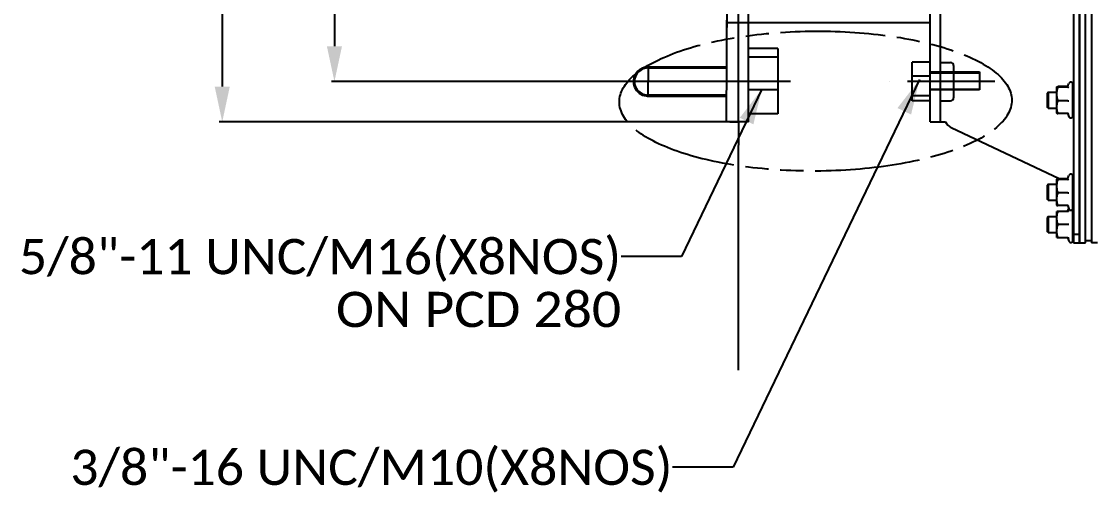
# Model space of a CAD drawing. Header units: millimetres. Extents: x 242 to 4341, y -255 to 3233.
# Drawn here: x 1122 to 1654, y 556 to 790 of the extents above; entities that cross this region are included whole.
import ezdxf
from ezdxf.enums import TextEntityAlignment as Align

# ---------------------------------------------------------------- set-up
doc = ezdxf.new("R2010")
doc.units = ezdxf.units.MM
doc.header["$LTSCALE"] = 115.5
doc.header["$PDMODE"] = 3
doc.header["$PDSIZE"] = 8
doc.linetypes.add('CENTER', pattern=[0.6, 0.375, -0.075, 0.075, -0.075])
doc.linetypes.add('PHANTOM', pattern=[0.8, 0.45, -0.05, 0.1, -0.05, 0.1, -0.05])
doc.layers.get('0').update_dxf_attribs({"linetype": 'CONTINUOUS'})
doc.layers.get('Defpoints').update_dxf_attribs({"linetype": 'CONTINUOUS'})
doc.layers.add('02___PRT_ALL_AXES', color=7, linetype='CONTINUOUS')
doc.layers.add('DEFAULT_3', color=7, linetype='PHANTOM')
doc.styles.get("Standard").update_dxf_attribs({"font": 'calibri.ttf'})
doc.dimstyles.new('DIMSTYLE_1', dxfattribs={"dimtxt": 17.5, "dimasz": 17.5, "dimexe": 1.5, "dimexo": 1, "dimgap": 0.875, "dimtad": 1, "dimdec": 0, "dimdsep": 46, "dimtxsty": 'Standard', "dimblk": '_FILLED', "dimblk1": '_FILLED', "dimblk2": '_FILLED', "dimcen": 0.09, "dimazin": 2, "dimtp": 0.01, "dimtm": 0.01, "dimtfac": 1, "dimtdec": 0, "dimtofl": 0, "dimtmove": 0, "dimatfit": 3, "dimldrblk": '_FILLED', "dimfxl": 1, "dimtolj": 1, "dimarcsym": 0})
doc.dimstyles.new('DIMSTYLE_2', dxfattribs={"dimtxt": 17.5, "dimasz": 17.5, "dimexe": 1.5, "dimexo": 1, "dimgap": 0.875, "dimtad": 1, "dimdsep": 46, "dimtxsty": 'Standard', "dimblk": '_FILLED', "dimblk1": '_FILLED', "dimblk2": '_FILLED', "dimcen": 0.09, "dimazin": 2, "dimtp": 0.01, "dimtm": 0.01, "dimtfac": 1, "dimtofl": 0, "dimtmove": 0, "dimatfit": 3, "dimldrblk": '_FILLED', "dimfxl": 1, "dimtolj": 1, "dimarcsym": 0})
doc.dimstyles.get("Standard").update_dxf_attribs({"dimtxt": 17.5, "dimasz": 17.5, "dimexe": 1.5, "dimexo": 1, "dimtad": 1, "dimdsep": 46, "dimtxsty": 'Standard', "dimblk": '_FILLED', "dimblk1": '_FILLED', "dimblk2": '_FILLED', "dimcen": 0.09, "dimazin": 2, "dimtol": 1, "dimtp": 0.01, "dimtm": 0.01, "dimtfac": 1, "dimtofl": 0, "dimtmove": 0, "dimatfit": 3, "dimldrblk": '_FILLED', "dimfxl": 1, "dimtolj": 1, "dimarcsym": 0})

# ---------------------------------------------------------------- blocks, each defined once
blk = doc.blocks.new('_FILLED')
at = {"color": 0, "linetype": 'ByBlock'}
blk.add_solid([(0, 0), (-1, 0.214), (-1, -0.214)], dxfattribs=at)
blk = doc.blocks.new('*D440')
at = {"color": 0, "linetype": 'Continuous', "lineweight": -2}
for p, q in [((1472.18, 1060.05), (1219.68, 1060.05)), ((1221.18, 1042.55), (1221.18, 757.55)), ((1472.18, 740.05), (1219.68, 740.05))]:
    blk.add_line(p, q, dxfattribs=at)
at = {"layer": 'Defpoints', "color": 0}
for p in [(1473.18, 1060.05), (1221.18, 740.05), (1473.18, 740.05)]:
    blk.add_point(p, dxfattribs=at)
at = {"color": 0, "linetype": 'ByBlock', "lineweight": -2, "xscale": 17.5, "yscale": 17.5, "zscale": 17.5}
for p, rotation in [((1221.18, 1060.05), 90), ((1221.18, 740.05), 270)]:
    blk.add_blockref('_FILLED', p, dxfattribs=dict(at, rotation=rotation))
at = {"color": 0, "insert": (1196.97, 911.71), "char_height": 17.5, "attachment_point": 2, "rotation": 90, "line_spacing_factor": 0.9}
blk.add_mtext('\\A1;%%c320', dxfattribs=at)
blk = doc.blocks.new('*D442')
at = {"color": 0, "linetype": 'Continuous', "lineweight": -2}
for p, q in [((1506.58, 1040.05), (1275.31, 1040.05)), ((1276.81, 1022.55), (1276.81, 777.55)), ((1503, 760.05), (1275.31, 760.05))]:
    blk.add_line(p, q, dxfattribs=at)
at = {"layer": 'Defpoints', "color": 0}
for p in [(1507.58, 1040.05), (1276.81, 760.05), (1504, 760.05)]:
    blk.add_point(p, dxfattribs=at)
at = {"color": 0, "linetype": 'ByBlock', "lineweight": -2, "xscale": 17.5, "yscale": 17.5, "zscale": 17.5}
for p, rotation in [((1276.81, 1040.05), 90), ((1276.81, 760.05), 270)]:
    blk.add_blockref('_FILLED', p, dxfattribs=dict(at, rotation=rotation))
at = {"color": 0, "insert": (1252.6, 922.37), "char_height": 17.5, "attachment_point": 2, "rotation": 90, "line_spacing_factor": 0.9}
blk.add_mtext('\\A1;%%c280', dxfattribs=at)

msp = doc.modelspace()

# ---------------------------------------------------------------- linework, layer by layer
at = {"color": 0, "linetype": 'Continuous'}
for p, q in [((1643.185, 1120.046), (1643.185, 680.046)), ((1646.185, 1120.046), (1646.185, 680.046)), ((1471.142, 740.046), (1472.931, 1060.046)), ((1571.476, 789.224), (1471.142, 789.224)), ((1471.369, 780.546), (1471.424, 790.546)), ((1496.585, 776.398), (1482.185, 776.398)), ((1496.585, 772.065), (1482.185, 772.065)), ((1496.585, 776.398), (1496.585, 744.053)), ((1432.3, 767.218), (1432.279, 752.288)), ((1471.362, 767.218), (1432.3, 767.218)), ((1432.3, 766.781), (1471.362, 766.781)), ((1563.185, 750.387), (1563.185, 769.706)), ((1572.185, 769.706), (1563.185, 769.706)), ((1577.185, 769.468), (1582.313, 769.468)), ((1583.813, 767.968), (1583.813, 751.961)), ((1572.185, 762.635), (1563.185, 762.635)), ((1572.185, 764.876), (1596.588, 764.876)), ((1572.192, 764.425), (1596.595, 764.425)), ((1596.588, 764.876), (1596.567, 755.861)), ((1496.585, 755.892), (1482.185, 755.892)), ((1572.152, 756.19), (1596.555, 756.19)), ((1596.567, 755.861), (1572.164, 755.861)), ((1634.985, 757.341), (1634.988, 757.353)), ((1634.985, 744.347), (1634.985, 757.341)), ((1640.378, 757.5), (1635.565, 757.5)), ((1640.378, 757.182), (1635.565, 757.182)), ((1640.507, 757.682), (1641.021, 759.093)), ((1640.507, 757.682), (1640.507, 757.681)), ((1643.066, 758.747), (1642.985, 758.747)), ((1642.985, 742.949), (1642.985, 758.747)), ((1642.985, 758.642), (1643.185, 758.642)), ((1642.985, 757.865), (1643.185, 757.865)), ((1642.985, 756.401), (1643.185, 756.401)), ((1432.265, 752.807), (1471.362, 752.807)), ((1471.362, 753.312), (1432.281, 753.312)), ((1572.185, 752.975), (1563.185, 752.975)), ((1572.185, 750.387), (1563.185, 750.387)), ((1577.185, 750.461), (1582.313, 750.461)), ((1630.685, 754.847), (1630.185, 754.347)), ((1630.185, 754.347), (1630.185, 747.347)), ((1630.685, 754.847), (1630.685, 746.847)), ((1630.685, 754.847), (1634.985, 754.847)), ((1640.378, 750.529), (1635.565, 750.529)), ((1642.985, 754.393), (1643.185, 754.393)), ((1642.985, 752.038), (1643.185, 752.038)), ((1630.685, 746.847), (1630.185, 747.347)), ((1630.685, 746.847), (1634.985, 746.847)), ((1642.985, 749.566), (1643.185, 749.566)), ((1642.985, 747.22), (1643.185, 747.22)), ((1642.985, 745.229), (1643.185, 745.229)), ((1477.185, 740.046), (1471.142, 740.046)), ((1472.931, 739.979), (1477.185, 740.046)), ((1477.186, 740), (1476.966, 716.762)), ((1496.585, 744.053), (1482.185, 744.053)), ((1634.985, 744.347), (1634.988, 744.341)), ((1640.378, 744.194), (1635.565, 744.194)), ((1640.448, 744.123), (1640.383, 744.193)), ((1640.507, 744.012), (1640.448, 744.123)), ((1640.507, 744.012), (1640.507, 744.012)), ((1640.507, 744.011), (1641.021, 742.6)), ((1642.985, 743.787), (1643.185, 743.787)), ((1642.985, 743.037), (1643.185, 743.037)), ((1642.985, 742.949), (1643.067, 742.947)), ((1476.966, 716.762), (1476.966, 616.762)), ((1640.507, 711.944), (1641.021, 713.354)), ((1643.053, 713.008), (1642.985, 713.008)), ((1642.985, 697.209), (1642.985, 713.008)), ((1630.685, 709.108), (1630.185, 708.608)), ((1630.185, 708.608), (1630.185, 701.608)), ((1630.685, 709.108), (1634.985, 709.108)), ((1630.685, 709.108), (1630.685, 701.108)), ((1634.985, 711.601), (1634.989, 711.615)), ((1634.985, 698.608), (1634.985, 711.601)), ((1640.378, 711.776), (1635.565, 711.776)), ((1640.378, 711.426), (1635.565, 711.426)), ((1640.508, 711.944), (1640.507, 711.943)), ((1642.985, 712.898), (1643.185, 712.898)), ((1642.985, 712.11), (1643.185, 712.11)), ((1642.985, 710.637), (1643.185, 710.637)), ((1642.985, 708.623), (1643.185, 708.623)), ((1640.378, 704.758), (1635.565, 704.758)), ((1642.985, 706.265), (1643.185, 706.265)), ((1642.985, 703.793), (1643.185, 703.793)), ((1630.685, 701.108), (1630.185, 701.608)), ((1630.685, 701.108), (1634.985, 701.108)), ((1634.985, 698.608), (1634.989, 698.601)), ((1640.378, 698.44), (1635.565, 698.44)), ((1640.505, 698.279), (1641.021, 696.861)), ((1640.505, 695.875), (1640.942, 697.077)), ((1640.508, 698.271), (1640.507, 698.272)), ((1642.985, 701.451), (1643.185, 701.451)), ((1642.985, 699.466), (1643.185, 699.466)), ((1642.985, 698.033), (1643.185, 698.033)), ((1642.985, 697.293), (1643.185, 697.293)), ((1642.985, 697.209), (1643.053, 697.208)), ((1630.685, 693.046), (1630.185, 692.546)), ((1630.185, 692.546), (1630.185, 685.546)), ((1630.685, 693.046), (1634.985, 693.046)), ((1630.685, 693.046), (1630.685, 685.046)), ((1635.565, 695.545), (1634.985, 695.546)), ((1634.985, 682.546), (1634.985, 695.546)), ((1640.045, 695.548), (1635.565, 695.548)), ((1640.378, 695.545), (1635.565, 695.545)), ((1643.156, 696.946), (1642.985, 696.946)), ((1642.985, 681.146), (1642.985, 696.946)), ((1642.985, 696.889), (1643.185, 696.889)), ((1642.985, 696.211), (1643.185, 696.211)), ((1642.985, 694.831), (1643.185, 694.831)), ((1642.985, 692.886), (1643.185, 692.886)), ((1640.378, 689.044), (1635.565, 689.044)), ((1642.985, 690.564), (1643.185, 690.564)), ((1642.985, 688.094), (1643.185, 688.094)), ((1630.685, 685.046), (1630.185, 685.546)), ((1630.685, 685.046), (1634.985, 685.046)), ((1634.985, 682.546), (1635.565, 682.545)), ((1635.565, 682.545), (1640.379, 682.545)), ((1640.505, 682.217), (1641.021, 680.8)), ((1642.985, 685.717), (1643.185, 685.717)), ((1642.985, 683.666), (1643.185, 683.666)), ((1642.985, 682.142), (1643.185, 682.142)), ((1642.985, 681.294), (1643.185, 681.294)), ((1642.985, 681.163), (1642.987, 681.163)), ((1643.156, 681.146), (1642.985, 681.146)), ((1643.185, 684.274), (1646.185, 684.274))]:
    msp.add_line(p, q, dxfattribs=at)
for points in [[(1640.334, 757.465), (1640.331, 757.464), (1640.342, 757.47), (1640.381, 757.498)], [(1640.381, 757.498), (1640.448, 757.571), (1640.507, 757.681)], [(1640.358, 711.744), (1640.351, 711.741), (1640.352, 711.742), (1640.384, 711.765)], [(1640.384, 711.765), (1640.448, 711.833), (1640.507, 711.943)], [(1640.507, 698.272), (1640.448, 698.383), (1640.397, 698.438)], [(1640.035, 695.546), (1640.158, 695.562), (1640.273, 695.607), (1640.378, 695.682), (1640.461, 695.785), (1640.505, 695.875)], [(1640.505, 682.217), (1640.461, 682.308), (1640.378, 682.41), (1640.273, 682.486), (1640.158, 682.531), (1640.045, 682.545)]]:
    msp.add_lwpolyline(points, dxfattribs=at)
for centre, radius, start, end in [((1432.265, 760.013), 7.206, 89.72251, 270), ((1432.281, 760.046), 6.735, 89.83887, 270), ((1582.313, 767.968), 1.5, 0, 90), ((1640.378, 757.997), 0.498, 269.98496, 270.65889), ((1641.972, 758.747), 1.013, 0, 160), ((1642.185, 755.063), 1, 0, 36.8699), ((1582.313, 751.961), 1.5, 270, 0), ((1642.185, 753.238), 1, 0, 36.8699), ((1642.185, 751.52), 1, 0, 31.3414), ((1641.705, 754.93), 1.48, 3.90479, 5.179), ((1641.642, 754.926), 1.543, 359.9801, 3.88587), ((1640.378, 743.697), 0.497, 89.36984, 90.01494), ((1641.972, 742.947), 1.013, 200, 0), ((1641.972, 713.008), 1.013, 0, 160), ((1640.378, 712.276), 0.5, 269.98833, 272.20157), ((1642.185, 709.299), 1, 0, 36.8699), ((1642.185, 707.474), 1, 0, 36.8699), ((1641.701, 709.162), 1.483, 4.12297, 5.31525), ((1641.637, 709.158), 1.548, 359.9779, 4.10138), ((1642.185, 705.759), 1, 0, 30.5617), ((1640.378, 697.94), 0.5, 87.8284, 90.01137), ((1641.972, 697.208), 1.013, 200, 0), ((1641.972, 696.946), 1.013, 0, 7.46217), ((1642.185, 693.505), 1, 0, 36.8699), ((1642.185, 691.679), 1, 0, 36.8699), ((1641.743, 693.407), 1.442, 1.68768, 3.92183), ((1641.696, 693.406), 1.488, 359.99613, 1.69032), ((1642.185, 689.937), 1, 0, 36.8699), ((1641.614, 691.218), 1.565, 15.15495, 16.44744), ((1641.972, 681.146), 1.013, 200, 0)]:
    msp.add_arc(centre, radius, start, end, dxfattribs=at)
for points, knots in [([(1635.565, 757.182), (1635.485, 757.194), (1635.343, 757.216), (1635.163, 757.253), (1635.05, 757.286), (1634.997, 757.315), (1634.985, 757.333), (1634.985, 757.341)], [0, 0, 0, 0, 0.3963241, 0.7029249, 0.9040508, 0.9631695, 1, 1, 1, 1]), ([(1634.985, 753.856), (1634.985, 754.418), (1635.097, 755.549), (1635.39, 756.644), (1635.565, 757.182)], [0, 0, 0, 0, 0.4984516, 1, 1, 1, 1]), ([(1634.988, 757.353), (1634.989, 757.354), (1634.995, 757.362), (1635.003, 757.368), (1635.01, 757.372)], [0, 0, 0, 0, 0.2077617, 1, 1, 1, 1]), ([(1635.01, 757.372), (1635.033, 757.387), (1635.099, 757.411), (1635.219, 757.441), (1635.38, 757.471), (1635.5, 757.49), (1635.565, 757.5)], [0, 0, 0, 0, 0.1430403, 0.3624164, 0.6512399, 1, 1, 1, 1]), ([(1640.378, 757.182), (1640.491, 757.182), (1640.711, 757.253), (1640.858, 757.43), (1640.899, 757.525)], [0, 0, 0, 0, 0.5201643, 1, 1, 1, 1]), ([(1642.985, 758.413), (1643.044, 758.382), (1643.124, 758.321), (1643.178, 758.208), (1643.185, 758.151), (1643.185, 758.123)], [0, 0, 0, 0, 0.5424703, 0.7719242, 1, 1, 1, 1]), ([(1642.985, 757.341), (1643.051, 757.271), (1643.156, 757.104), (1643.185, 756.911), (1643.185, 756.816)], [0, 0, 0, 0, 0.5051169, 1, 1, 1, 1]), ([(1642.985, 755.634), (1643.042, 755.55), (1643.13, 755.365), (1643.17, 755.164), (1643.179, 755.063)], [0, 0, 0, 0, 0.4992848, 1, 1, 1, 1]), ([(1643.066, 758.747), (1643.084, 758.747), (1643.115, 758.746), (1643.154, 758.743), (1643.185, 758.73), (1643.185, 758.718)], [0, 0, 0, 0, 0.4209423, 0.7151314, 1, 1, 1, 1]), ([(1635.565, 750.529), (1635.39, 751.068), (1635.097, 752.162), (1634.985, 753.293), (1634.985, 753.856)], [0, 0, 0, 0, 0.5015472, 1, 1, 1, 1]), ([(1634.985, 747.361), (1634.985, 747.898), (1635.097, 748.977), (1635.39, 750.017), (1635.565, 750.529)], [0, 0, 0, 0, 0.4977651, 1, 1, 1, 1]), ([(1640.378, 750.529), (1640.485, 750.529), (1640.659, 750.525), (1640.833, 750.52), (1640.899, 750.512)], [0, 0, 0, 0, 0.6181222, 1, 1, 1, 1]), ([(1642.985, 753.457), (1643.09, 753.273), (1643.17, 752.99), (1643.185, 752.707), (1643.185, 752.635)], [0, 0, 0, 0, 0.7467997, 1, 1, 1, 1]), ([(1642.985, 751.025), (1643.02, 750.96), (1643.14, 750.69), (1643.185, 750.39), (1643.185, 750.17)], [0, 0, 0, 0, 0.2510036, 1, 1, 1, 1]), ([(1635.565, 744.194), (1635.39, 744.706), (1635.098, 745.746), (1634.985, 746.825), (1634.985, 747.361)], [0, 0, 0, 0, 0.5022332, 1, 1, 1, 1]), ([(1642.985, 748.576), (1643.02, 748.514), (1643.138, 748.261), (1643.185, 747.978), (1643.185, 747.77)], [0, 0, 0, 0, 0.2555334, 1, 1, 1, 1]), ([(1642.985, 746.349), (1643.052, 746.246), (1643.152, 746.026), (1643.185, 745.787), (1643.185, 745.672)], [0, 0, 0, 0, 0.5170032, 1, 1, 1, 1]), ([(1634.988, 744.341), (1634.989, 744.339), (1634.995, 744.331), (1635.003, 744.325), (1635.01, 744.321)], [0, 0, 0, 0, 0.207794, 1, 1, 1, 1]), ([(1635.01, 744.321), (1635.032, 744.306), (1635.099, 744.283), (1635.219, 744.253), (1635.38, 744.222), (1635.5, 744.203), (1635.565, 744.194)], [0, 0, 0, 0, 0.1429748, 0.362353, 0.6512174, 1, 1, 1, 1]), ([(1640.899, 743.834), (1640.865, 743.915), (1640.758, 744.067), (1640.592, 744.157), (1640.502, 744.179)], [0, 0, 0, 0, 0.4874824, 1, 1, 1, 1]), ([(1642.985, 744.562), (1643.048, 744.491), (1643.147, 744.339), (1643.185, 744.162), (1643.185, 744.081)], [0, 0, 0, 0, 0.5418558, 1, 1, 1, 1]), ([(1642.985, 743.391), (1643.016, 743.371), (1643.071, 743.333), (1643.148, 743.259), (1643.185, 743.192), (1643.185, 743.152)], [0, 0, 0, 0, 0.3465201, 0.6213793, 1, 1, 1, 1]), ([(1643.066, 742.947), (1643.084, 742.947), (1643.115, 742.948), (1643.154, 742.951), (1643.185, 742.964), (1643.185, 742.976)], [0, 0, 0, 0, 0.4209423, 0.7151314, 1, 1, 1, 1]), ([(1643.053, 713.008), (1643.073, 713.008), (1643.108, 713.006), (1643.15, 713.003), (1643.185, 712.989), (1643.185, 712.976)], [0, 0, 0, 0, 0.4219412, 0.7162234, 1, 1, 1, 1]), ([(1635.565, 711.426), (1635.485, 711.439), (1635.343, 711.464), (1635.18, 711.499), (1635.079, 711.532), (1635.025, 711.554), (1634.985, 711.581), (1634.985, 711.601)], [0, 0, 0, 0, 0.3946841, 0.700616, 0.8153629, 0.9028723, 1, 1, 1, 1]), ([(1634.985, 708.092), (1634.985, 708.656), (1635.097, 709.789), (1635.39, 710.886), (1635.565, 711.426)], [0, 0, 0, 0, 0.4984815, 1, 1, 1, 1]), ([(1635.565, 704.758), (1635.39, 705.297), (1635.097, 706.394), (1634.985, 707.528), (1634.985, 708.092)], [0, 0, 0, 0, 0.5015173, 1, 1, 1, 1]), ([(1634.989, 711.615), (1634.994, 711.623), (1635.013, 711.639), (1635.071, 711.669), (1635.184, 711.703), (1635.357, 711.741), (1635.491, 711.764), (1635.565, 711.776)], [0, 0, 0, 0, 0.0477851, 0.1176661, 0.3278155, 0.6261211, 1, 1, 1, 1]), ([(1640.378, 711.426), (1640.491, 711.426), (1640.711, 711.497), (1640.858, 711.672), (1640.899, 711.768)], [0, 0, 0, 0, 0.5205069, 1, 1, 1, 1]), ([(1642.985, 712.664), (1643.044, 712.632), (1643.124, 712.571), (1643.178, 712.457), (1643.185, 712.399), (1643.185, 712.371)], [0, 0, 0, 0, 0.5413864, 0.7712771, 1, 1, 1, 1]), ([(1642.985, 711.583), (1643.051, 711.512), (1643.156, 711.344), (1643.185, 711.15), (1643.185, 711.055)], [0, 0, 0, 0, 0.5049027, 1, 1, 1, 1]), ([(1642.985, 709.867), (1643.041, 709.784), (1643.13, 709.599), (1643.169, 709.4), (1643.178, 709.299)], [0, 0, 0, 0, 0.4992808, 1, 1, 1, 1]), ([(1642.985, 707.686), (1643.09, 707.502), (1643.17, 707.218), (1643.185, 706.935), (1643.185, 706.863)], [0, 0, 0, 0, 0.7468261, 1, 1, 1, 1]), ([(1634.985, 701.599), (1634.985, 702.133), (1635.098, 703.21), (1635.39, 704.247), (1635.565, 704.758)], [0, 0, 0, 0, 0.4977246, 1, 1, 1, 1]), ([(1640.378, 704.758), (1640.485, 704.758), (1640.659, 704.753), (1640.833, 704.747), (1640.899, 704.739)], [0, 0, 0, 0, 0.6180399, 1, 1, 1, 1]), ([(1642.985, 705.252), (1643.02, 705.187), (1643.14, 704.917), (1643.185, 704.617), (1643.185, 704.397)], [0, 0, 0, 0, 0.2510455, 1, 1, 1, 1]), ([(1642.985, 702.804), (1643.02, 702.742), (1643.137, 702.49), (1643.185, 702.207), (1643.185, 702)], [0, 0, 0, 0, 0.2556202, 1, 1, 1, 1]), ([(1635.565, 698.44), (1635.39, 698.95), (1635.098, 699.988), (1634.985, 701.064), (1634.985, 701.599)], [0, 0, 0, 0, 0.5022737, 1, 1, 1, 1]), ([(1634.989, 698.601), (1634.994, 698.592), (1635.013, 698.576), (1635.071, 698.547), (1635.184, 698.513), (1635.357, 698.475), (1635.491, 698.452), (1635.565, 698.44)], [0, 0, 0, 0, 0.0477552, 0.1175999, 0.3277317, 0.6260848, 1, 1, 1, 1]), ([(1640.899, 698.079), (1640.866, 698.158), (1640.762, 698.308), (1640.601, 698.398), (1640.514, 698.421)], [0, 0, 0, 0, 0.4879464, 1, 1, 1, 1]), ([(1642.985, 700.582), (1643.052, 700.479), (1643.152, 700.26), (1643.185, 700.022), (1643.185, 699.908)], [0, 0, 0, 0, 0.517216, 1, 1, 1, 1]), ([(1642.985, 698.802), (1643.048, 698.731), (1643.147, 698.581), (1643.185, 698.405), (1643.185, 698.324)], [0, 0, 0, 0, 0.5423989, 1, 1, 1, 1]), ([(1642.985, 697.64), (1643.016, 697.621), (1643.071, 697.583), (1643.147, 697.511), (1643.185, 697.445), (1643.185, 697.405)], [0, 0, 0, 0, 0.3480547, 0.6233729, 1, 1, 1, 1]), ([(1643.053, 697.208), (1643.073, 697.208), (1643.108, 697.209), (1643.15, 697.212), (1643.185, 697.227), (1643.185, 697.24)], [0, 0, 0, 0, 0.4219412, 0.7162234, 1, 1, 1, 1]), ([(1643.114, 697.21), (1643.118, 697.21), (1643.132, 697.209), (1643.146, 697.208), (1643.156, 697.208)], [0, 0, 0, 0, 0.2942919, 1, 1, 1, 1]), ([(1634.985, 692.294), (1634.985, 692.845), (1635.097, 693.951), (1635.39, 695.019), (1635.565, 695.545)], [0, 0, 0, 0, 0.4981355, 1, 1, 1, 1]), ([(1635.565, 689.044), (1635.39, 689.57), (1635.097, 690.638), (1634.985, 691.744), (1634.985, 692.294)], [0, 0, 0, 0, 0.5018631, 1, 1, 1, 1]), ([(1640.899, 695.897), (1640.858, 695.8), (1640.713, 695.62), (1640.491, 695.545), (1640.378, 695.545)], [0, 0, 0, 0, 0.4826761, 1, 1, 1, 1]), ([(1642.985, 696.702), (1643.042, 696.675), (1643.122, 696.625), (1643.177, 696.522), (1643.185, 696.471), (1643.185, 696.446)], [0, 0, 0, 0, 0.5545273, 0.7792088, 1, 1, 1, 1]), ([(1642.985, 695.724), (1643.05, 695.659), (1643.155, 695.502), (1643.185, 695.318), (1643.185, 695.228)], [0, 0, 0, 0, 0.5074707, 1, 1, 1, 1]), ([(1642.985, 694.093), (1643.045, 694.008), (1643.137, 693.817), (1643.174, 693.61), (1643.182, 693.506)], [0, 0, 0, 0, 0.4993717, 1, 1, 1, 1]), ([(1634.985, 685.794), (1634.985, 686.344), (1635.097, 687.45), (1635.39, 688.518), (1635.565, 689.044)], [0, 0, 0, 0, 0.4981302, 1, 1, 1, 1]), ([(1640.899, 689.044), (1640.872, 689.044), (1640.698, 689.044), (1640.525, 689.044), (1640.378, 689.044)], [0, 0, 0, 0, 0.1542619, 1, 1, 1, 1]), ([(1642.985, 689.556), (1643.02, 689.491), (1643.14, 689.221), (1643.185, 688.921), (1643.185, 688.7)], [0, 0, 0, 0, 0.2506209, 1, 1, 1, 1]), ([(1642.985, 687.095), (1643.02, 687.032), (1643.138, 686.775), (1643.185, 686.489), (1643.185, 686.278)], [0, 0, 0, 0, 0.2547284, 1, 1, 1, 1]), ([(1643.125, 691.627), (1643.156, 691.513), (1643.18, 691.355), (1643.185, 691.196), (1643.185, 691.156)], [0, 0, 0, 0, 0.7482755, 1, 1, 1, 1]), ([(1635.565, 682.545), (1635.39, 683.071), (1635.097, 684.139), (1634.985, 685.245), (1634.985, 685.794)], [0, 0, 0, 0, 0.5018684, 1, 1, 1, 1]), ([(1640.379, 682.545), (1640.492, 682.545), (1640.713, 682.47), (1640.858, 682.29), (1640.899, 682.193)], [0, 0, 0, 0, 0.5172663, 1, 1, 1, 1]), ([(1642.985, 684.825), (1643.007, 684.791), (1643.085, 684.653), (1643.137, 684.5), (1643.16, 684.385)], [0, 0, 0, 0, 0.2583326, 1, 1, 1, 1]), ([(1642.985, 682.968), (1643.049, 682.892), (1643.148, 682.73), (1643.185, 682.544), (1643.185, 682.458)], [0, 0, 0, 0, 0.5369672, 1, 1, 1, 1]), ([(1642.985, 681.706), (1643.042, 681.667), (1643.133, 681.592), (1643.185, 681.479), (1643.185, 681.433)], [0, 0, 0, 0, 0.602919, 1, 1, 1, 1]), ([(1642.987, 681.163), (1643.022, 681.158), (1643.078, 681.152), (1643.135, 681.146), (1643.156, 681.146)], [0, 0, 0, 0, 0.6210618, 1, 1, 1, 1])]:
    msp.add_open_spline(points, degree=3, knots=knots, dxfattribs=at)
for points in [[(1640.502, 744.179), (1640.463, 744.188), (1640.423, 744.193), (1640.383, 744.194)], [(1640.514, 698.421), (1640.476, 698.432), (1640.436, 698.438), (1640.397, 698.439)], [(1642.985, 691.968), (1643.041, 691.872), (1643.084, 691.768), (1643.115, 691.661)]]:
    msp.add_open_spline(points, degree=3, dxfattribs=at)
at = {"layer": '02___PRT_ALL_AXES', "color": 0, "linetype": 'Continuous'}
for p, q in [((1646.185, 680.046), (1646.185, 1120.046)), ((1649.185, 680.046), (1649.185, 1120.046)), ((1652.185, 1120.051), (1652.185, 680.042)), ((1477.185, 740.046), (1477.185, 1060.046)), ((1482.185, 740.046), (1482.185, 1060.046)), ((1572.185, 740.046), (1572.185, 1060.046)), ((1577.185, 1060.046), (1577.185, 740.046)), ((1482.185, 740.046), (1477.185, 740.046)), ((1572.185, 740.046), (1579.743, 740.046)), ((1636.195, 711.776), (1582.618, 737.141)), ((1649.185, 681.046), (1652.185, 681.046)), ((1643.185, 680.046), (1649.185, 680.046)), ((1655.185, 680.042), (1652.185, 680.042))]:
    msp.add_line(p, q, dxfattribs=at)
at = {"layer": '02___PRT_ALL_AXES', "color": 0, "linetype": 'CENTER'}
msp.add_line((1604.185, 760.046), (1552.185, 760.046), dxfattribs=at)
at = {"layer": '02___PRT_ALL_AXES', "color": 0, "linetype": 'Continuous'}
msp.add_arc((1585.185, 742.564), 6, 204.8311, 244.66559, dxfattribs=at)
at = {"layer": 'DEFAULT_3', "color": 0, "linetype": 'PHANTOM'}
msp.add_ellipse((1515.368, 750.329), major_axis=(-97.277, -0.461), ratio=0.3569747, dxfattribs=at)

# ---------------------------------------------------------------- texts
at = {"color": 0, "linetype": 'Continuous'}
for s, width, p, p2 in [('5/8"-11 UNC/M16(X8NOS)', 1.000854, (1120.372, 664.392), (1418.961, 664.392)), ('ON PCD 280', 1.037345, (1277.531, 638.142), (1418.961, 638.142)), ('3/8"-16 UNC/M10(X8NOS)', 1.000854, (1145.844, 559.763), (1444.434, 559.763))]:
    msp.add_text(s, height=17.5, dxfattribs=dict(at, width=width)).set_placement(p, p2, align=Align.FIT)

# ---------------------------------------------------------------- dimensions: what is measured, and where the dimension line sits
dim = msp.add_linear_dim(base=(1221.181, 740.046), p1=(1473.185, 1060.046), p2=(1473.185, 740.046), angle=270, text='%%c<>', dimstyle='DIMSTYLE_2', dxfattribs=at)
dim.commit()
dim.dimension.update_dxf_attribs({"geometry": '*D440', "text_midpoint": (1221.181, 911.713), "dimtype": 160})
dim = msp.add_linear_dim(base=(1276.809, 760.046), p1=(1507.582, 1040.046), p2=(1504.004, 760.046), angle=270, text='%%c280', dimstyle='DIMSTYLE_1', override={"dimtxsty": 'Standard'}, dxfattribs=at)
dim.commit()
dim.dimension.update_dxf_attribs({"geometry": '*D442', "text_midpoint": (1276.809, 922.37), "dimtype": 160})

# ---------------------------------------------------------------- leaders
for points in [[(1566.928, 761.044), (1474.434, 568.513), (1444.434, 568.513)], [(1488.725, 756.203), (1448.961, 673.142), (1418.961, 673.142)]]:
    msp.add_leader(points, dimstyle='Standard', override={"dimtad": 0}, dxfattribs=at)

doc.saveas('drawing.dxf')
